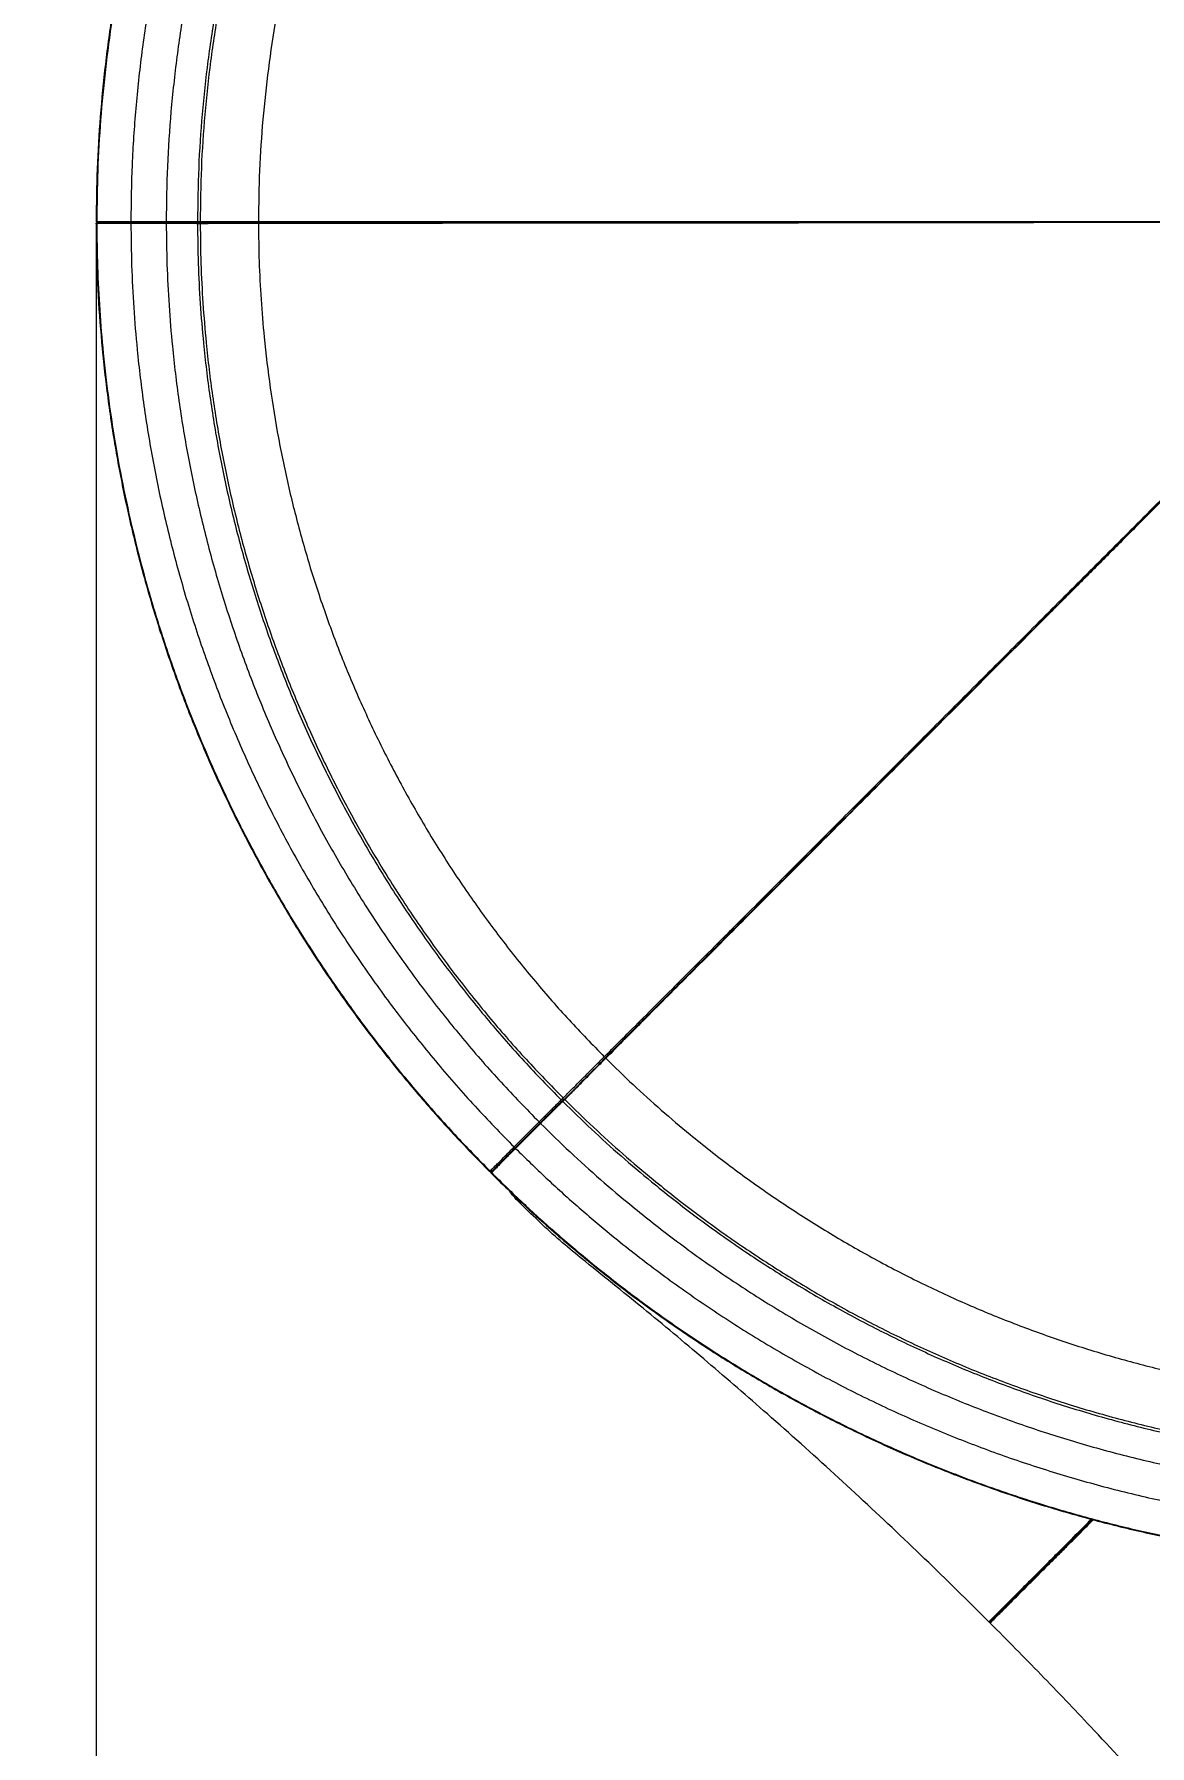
# Model space of a CAD drawing. Header units: millimetres. Extents: x -6502 to 7455, y -8041 to 5981.
# Drawn here: x -5037 to -4407, y 1419 to 2386 of the extents above; entities that cross this region are included whole.
import ezdxf

# ---------------------------------------------------------------- set-up
doc = ezdxf.new("R2010")
doc.units = ezdxf.units.MM
for name, color, linetype in [('DIKOM_ОБЪЕКТ', 7, 'Continuous'), ('DIKOM_РАЗМЕР_ЗОНА', 7, 'Continuous'), ('DIKOM_РАЗМЕР_ОБЪЕКТА', 7, 'Continuous')]:
    doc.layers.add(name, color=color, linetype=linetype)
doc.styles.add('style1', font='arial.ttf', dxfattribs={"width": 0.8})
doc.dimstyles.new('1-50', dxfattribs={"dimtxt": 300, "dimasz": 200, "dimexe": 100, "dimexo": 0, "dimgap": 100, "dimtad": 1, "dimtxsty": 'style1', "dimcen": 200, "dimclrd": 7, "dimclre": 7, "dimclrt": 7, "dimadec": 1, "dimazin": 2, "dimtfac": 1, "dimtmove": 0, "dimatfit": 2, "dimfxl": 0, "dimlwd": 25, "dimlwe": 18, "dimarcsym": 0})

# ---------------------------------------------------------------- blocks, each defined once
blk = doc.blocks.new('*D9')
at = {"layer": 'Defpoints', "color": 0, "transparency": 16777216}
for p in [(-5002.4, 2279.35), (3221.36, -679.08), (3221.36, -6822.7)]:
    blk.add_point(p, dxfattribs=at)
at = {"layer": 'DIKOM_РАЗМЕР_ОБЪЕКТА', "color": 7, "lineweight": 18, "transparency": 16777216}
for p, q in [((-5002.4, 2279.35), (-5002.4, -6922.7)), ((3221.36, -679.08), (3221.36, -6922.7))]:
    blk.add_line(p, q, dxfattribs=at)
at = {"layer": 'DIKOM_РАЗМЕР_ОБЪЕКТА', "color": 7, "lineweight": 25, "transparency": 16777216}
blk.add_line((-4802.4, -6822.7), (3021.36, -6822.7), dxfattribs=at)
at = {"layer": 'DIKOM_РАЗМЕР_ОБЪЕКТА', "color": 7, "transparency": 16777216}
for points in [[(-4802.4, -6789.37), (-4802.4, -6856.04), (-5002.4, -6822.7)], [(3021.36, -6789.37), (3021.36, -6856.04), (3221.36, -6822.7)]]:
    blk.add_solid(points, dxfattribs=at)
at = {"layer": 'DIKOM_РАЗМЕР_ОБЪЕКТА', "color": 7, "transparency": 16777216, "insert": (-897.4, -6569.53), "char_height": 300, "attachment_point": 5, "style": 'style1'}
blk.add_mtext('8200', dxfattribs=at)
blk = doc.blocks.new('*D11')
at = {"layer": 'Defpoints', "color": 0, "transparency": 16777216}
for p in [(-6502.4, 2127.77), (4721.36, -677.29), (4721.36, -7940.86)]:
    blk.add_point(p, dxfattribs=at)
at = {"layer": 'DIKOM_РАЗМЕР_ЗОНА', "color": 7, "lineweight": 18, "transparency": 16777216}
for p, q in [((-6502.4, 2127.77), (-6502.4, -8040.86)), ((4721.36, -677.29), (4721.36, -8040.86))]:
    blk.add_line(p, q, dxfattribs=at)
at = {"layer": 'DIKOM_РАЗМЕР_ЗОНА', "color": 7, "lineweight": 25, "transparency": 16777216}
blk.add_line((-6302.4, -7940.86), (4521.36, -7940.86), dxfattribs=at)
at = {"layer": 'DIKOM_РАЗМЕР_ЗОНА', "color": 7, "transparency": 16777216}
for points in [[(-6302.4, -7907.52), (-6302.4, -7974.19), (-6502.4, -7940.86)], [(4521.36, -7907.52), (4521.36, -7974.19), (4721.36, -7940.86)]]:
    blk.add_solid(points, dxfattribs=at)
at = {"layer": 'DIKOM_РАЗМЕР_ЗОНА', "color": 7, "transparency": 16777216, "insert": (-207.97, -7687.68), "char_height": 300, "attachment_point": 5, "style": 'style1'}
blk.add_mtext('11200', dxfattribs=at)

msp = doc.modelspace()

# ---------------------------------------------------------------- linework, layer by layer
at = {"layer": 'DIKOM_ОБЪЕКТ', "color": 7, "linetype": 'Continuous', "lineweight": 15}
for p, q in [((-5002.402, 2280.685), (-5002.037, 2280.685)), ((-5002.036, 2279.348), (-5002.4, 2279.348)), ((-5001.356, 2279.926), (-5002.037, 2280.685)), ((-5001.603, 2279.843), (-5001.977, 2279.843)), ((-4982.754, 2280.685), (-4962.754, 2280.685)), ((-4982.752, 2279.943), (-4982.754, 2280.685)), ((-4962.752, 2279.946), (-4962.754, 2280.685)), ((-4962.753, 2279.946), (-4962.753, 2279.574)), ((-4962.747, 2279.574), (-4962.753, 2279.574)), ((-4945.721, 2279.958), (-4945.068, 2280.685)), ((-4945.068, 2280.685), (-4943.541, 2280.685)), ((-4943.539, 2279.34), (-4945.065, 2279.342)), ((-4944.301, 2279.837), (-4943.541, 2280.685)), ((-4739.365, 1784.074), (-4738.285, 1785.154)), ((-4739.315, 1783.146), (-4739.365, 1784.074)), ((-4737.333, 1784.203), (-4738.413, 1783.126)), ((-4738.223, 1784.016), (-4738.285, 1785.154)), ((-4766.013, 1757.426), (-4751.871, 1771.568)), ((-4751.084, 1770.783), (-4765.222, 1756.637)), ((-4751.41, 1771.11), (-4751.871, 1771.568)), ((-4765.48, 1756.896), (-4766.013, 1757.426)), ((-4779.906, 1743.533), (-4779.648, 1743.791)), ((-4778.376, 1743.722), (-4779.648, 1743.791)), ((-4778.746, 1743.503), (-4779.011, 1743.238)), ((-4778.703, 1742.847), (-4778.702, 1742.846))]:
    msp.add_line(p, q, dxfattribs=at)
at = {"layer": 'DIKOM_ОБЪЕКТ', "color": 7, "linetype": 'Continuous', "lineweight": 15, "flags": 128}
for points in [[(-4982.752, 2279.943), (-4982.752, 2279.938), (-4982.752, 2279.895), (-4982.753, 2279.814), (-4982.753, 2279.702), (-4982.753, 2279.569)], [(-4962.753, 2279.574), (-4972.752, 2279.571), (-4982.753, 2279.569)], [(-4962.753, 2279.946), (-4971.802, 2279.945), (-4982.752, 2279.944)], [(-4911.295, 2279.694), (-4911.218, 2279.801), (-4911.121, 2279.875), (-4911.012, 2279.908), (-4910.9, 2279.899), (-4910.796, 2279.848), (-4910.706, 2279.759), (-4910.641, 2279.64), (-4910.604, 2279.502)], [(-4751.347, 1771.046), (-4757.745, 1764.646), (-4765.487, 1756.903)], [(-4765.487, 1756.902), (-4765.483, 1756.898), (-4765.453, 1756.868), (-4765.396, 1756.811), (-4765.316, 1756.732), (-4765.222, 1756.637)], [(-4778.702, 1742.846), (-4778.831, 1742.717), (-4778.959, 1742.588)]]:
    msp.add_lwpolyline(points, dxfattribs=at)
at = {"layer": 'DIKOM_ОБЪЕКТ', "color": 7, "linetype": 'Continuous', "lineweight": 15}
for centre, radius, start, end in [((-4957.86, 2279.839), 4.894, 178.747451, 181.48617), ((-4944.041, 2279.335), 0.502, 0.559856, 89.522604), ((-4714.446, 1807.299), 0.421, 46.849024, 132.865449), ((-4737.684, 1783.848), 0.5, 45.373066, 134.704676), ((-4765.737, 1756.47), 20.483, 44.714271, 45.368347), ((-4674.5, 1847.561), 108.444, 224.875813, 225.072218)]:
    msp.add_arc(centre, radius, start, end, dxfattribs=at)
for points, knots in [([(-4780.85, 2816.891), (-4787.779, 2809.779), (-4801.633, 2795.558), (-4821.338, 2773.209), (-4840.212, 2750.164), (-4858.152, 2726.38), (-4875.151, 2701.916), (-4891.169, 2676.813), (-4906.183, 2651.119), (-4920.168, 2624.879), (-4933.12, 2598.103), (-4945.027, 2570.811), (-4955.861, 2543.057), (-4965.599, 2514.899), (-4974.224, 2486.384), (-4981.725, 2457.554), (-4988.09, 2428.451), (-4993.308, 2399.124), (-4997.375, 2369.632), (-5000.26, 2340.033), (-5002.067, 2310.377), (-5002.29, 2290.583), (-5002.402, 2280.685)], [0, 0, 0, 0, 0.0500354, 0.1000492, 0.1501066, 0.2001344, 0.250151, 0.3002058, 0.350178, 0.4000937, 0.4500265, 0.5000465, 0.5501221, 0.6001484, 0.6501664, 0.7002267, 0.7502472, 0.8002697, 0.8503156, 0.9002493, 0.95012, 1, 1, 1, 1]), ([(-4780.591, 2816.635), (-4786.28, 2810.819), (-4797.656, 2799.19), (-4813.998, 2781.06), (-4830.409, 2761.726), (-4846.737, 2741.079), (-4862.88, 2719.094), (-4878.224, 2696.541), (-4892.748, 2673.452), (-4906.433, 2649.858), (-4920.027, 2624.352), (-4933.319, 2596.874), (-4946.082, 2567.363), (-4957.584, 2537.344), (-4967.441, 2507.948), (-4975.79, 2479.29), (-4982.772, 2451.446), (-4988.695, 2423.362), (-4993.553, 2395.07), (-4997.344, 2366.619), (-5000.036, 2338.042), (-5001.724, 2309.385), (-5001.933, 2290.251), (-5002.037, 2280.685)], [0, 0, 0, 0, 0.0410149, 0.0820222, 0.1230408, 0.1688718, 0.2147118, 0.2605468, 0.3063818, 0.3522223, 0.3980525, 0.4520786, 0.506093, 0.5601191, 0.6141339, 0.6623722, 0.7105991, 0.7588379, 0.8070647, 0.8553032, 0.9035319, 0.9517675, 1, 1, 1, 1]), ([(-4766.802, 2803.154), (-4772.361, 2797.473), (-4783.479, 2786.112), (-4799.451, 2768.399), (-4816.617, 2748.174), (-4834.662, 2725.188), (-4853.264, 2699.273), (-4870.735, 2672.576), (-4887.037, 2645.154), (-4902.055, 2617.219), (-4915.78, 2588.844), (-4928.22, 2560.083), (-4939.429, 2530.825), (-4949.46, 2500.914), (-4958.259, 2470.399), (-4965.785, 2439.322), (-4971.96, 2407.953), (-4976.781, 2376.343), (-4980.206, 2344.557), (-4982.355, 2312.651), (-4982.621, 2291.341), (-4982.754, 2280.685)], [0, 0, 0, 0, 0.0411082, 0.0822092, 0.1233213, 0.1783009, 0.2332923, 0.288272, 0.3432636, 0.3982428, 0.4522525, 0.5062505, 0.5602601, 0.614258, 0.669369, 0.7244701, 0.7795797, 0.8346821, 0.8897899, 0.944894, 1, 1, 1, 1]), ([(-4752.655, 2789.016), (-4758.063, 2783.49), (-4768.876, 2772.44), (-4784.41, 2755.211), (-4801.11, 2735.537), (-4818.664, 2713.174), (-4836.764, 2687.96), (-4853.763, 2661.984), (-4869.624, 2635.304), (-4884.235, 2608.124), (-4897.591, 2580.515), (-4909.694, 2552.531), (-4920.6, 2524.065), (-4930.36, 2494.961), (-4938.921, 2465.272), (-4946.244, 2435.035), (-4952.252, 2404.513), (-4956.942, 2373.758), (-4960.275, 2342.831), (-4962.366, 2311.787), (-4962.624, 2291.053), (-4962.754, 2280.685)], [0, 0, 0, 0, 0.041096, 0.0821844, 0.1232839, 0.1782653, 0.2332593, 0.2882412, 0.3432352, 0.3982168, 0.4522291, 0.5062293, 0.5602411, 0.6142415, 0.6693549, 0.7244581, 0.7795702, 0.8346747, 0.8897854, 0.9448914, 1, 1, 1, 1]), ([(-4740.314, 2776.346), (-4745.566, 2770.975), (-4756.07, 2760.234), (-4771.162, 2743.49), (-4787.412, 2724.342), (-4804.518, 2702.551), (-4822.173, 2677.956), (-4838.755, 2652.618), (-4854.227, 2626.594), (-4868.479, 2600.081), (-4881.506, 2573.151), (-4893.312, 2545.854), (-4903.95, 2518.087), (-4913.47, 2489.698), (-4921.822, 2460.738), (-4928.964, 2431.244), (-4934.825, 2401.472), (-4939.4, 2371.472), (-4942.651, 2341.305), (-4944.69, 2311.023), (-4944.942, 2290.798), (-4945.068, 2280.685)], [0, 0, 0, 0, 0.0409582, 0.0819093, 0.1228707, 0.1778781, 0.2328983, 0.2879058, 0.3429261, 0.3979333, 0.451971, 0.5059965, 0.5600338, 0.6140595, 0.669199, 0.7243282, 0.7794664, 0.8345969, 0.8897334, 0.9448657, 1, 1, 1, 1]), ([(-4739.235, 2775.265), (-4744.476, 2769.906), (-4754.956, 2759.188), (-4770.014, 2742.482), (-4786.228, 2723.377), (-4803.296, 2701.634), (-4820.913, 2677.092), (-4837.459, 2651.809), (-4852.897, 2625.841), (-4867.118, 2599.386), (-4880.117, 2572.514), (-4891.897, 2545.277), (-4902.512, 2517.57), (-4912.011, 2489.244), (-4920.345, 2460.346), (-4927.472, 2430.916), (-4933.319, 2401.209), (-4937.885, 2371.274), (-4941.129, 2341.173), (-4943.163, 2310.957), (-4943.415, 2290.776), (-4943.541, 2280.685)], [0, 0, 0, 0, 0.0409554, 0.0819034, 0.1228623, 0.1778707, 0.2328909, 0.2878988, 0.3429196, 0.3979276, 0.4519656, 0.5059918, 0.5600295, 0.6140559, 0.6691957, 0.7243255, 0.7794644, 0.8345953, 0.8897324, 0.9448649, 1, 1, 1, 1]), ([(-4715.832, 2752.09), (-4720.835, 2746.976), (-4730.839, 2736.748), (-4745.212, 2720.803), (-4760.679, 2702.58), (-4776.952, 2681.85), (-4793.741, 2658.462), (-4809.509, 2634.367), (-4824.221, 2609.619), (-4837.775, 2584.408), (-4850.162, 2558.799), (-4861.389, 2532.842), (-4871.505, 2506.437), (-4880.557, 2479.442), (-4888.499, 2451.903), (-4895.292, 2423.856), (-4900.864, 2395.545), (-4905.215, 2367.017), (-4908.306, 2338.33), (-4910.245, 2309.534), (-4910.485, 2290.302), (-4910.605, 2280.685)], [0, 0, 0, 0, 0.0410102, 0.082013, 0.1230274, 0.1780253, 0.2330354, 0.288033, 0.3430434, 0.3980409, 0.4520687, 0.5060848, 0.5601124, 0.6141286, 0.669258, 0.7243773, 0.7795057, 0.8346264, 0.8897529, 0.9448755, 1, 1, 1, 1]), ([(-4714.996, 2752.928), (-4711.2, 2749.132), (-4703.587, 2741.517), (-4691.322, 2729.252), (-4678.46, 2716.391), (-4665.004, 2702.936), (-4651.85, 2689.781), (-4639.123, 2677.054), (-4626.936, 2664.867), (-4614.447, 2652.379), (-4601.682, 2639.613), (-4588.655, 2626.586), (-4575.388, 2613.319), (-4561.907, 2599.839), (-4548.24, 2586.172), (-4534.405, 2572.336), (-4520.423, 2558.354), (-4506.321, 2544.253), (-4492.143, 2530.075), (-4477.914, 2515.845), (-4463.638, 2501.57), (-4449.322, 2487.256), (-4434.993, 2472.925), (-4420.692, 2458.623), (-4406.047, 2443.979), (-4391.088, 2429.021), (-4375.849, 2413.782), (-4360.764, 2398.696), (-4345.715, 2383.648), (-4330.742, 2368.674), (-4315.843, 2353.773), (-4301.168, 2339.1), (-4291.641, 2329.573), (-4286.877, 2324.809)], [0, 0, 0, 0, 0.0368322, 0.0738788, 0.1109726, 0.148067, 0.1851132, 0.21549, 0.2458934, 0.2762965, 0.3066732, 0.3370472, 0.3674473, 0.397847, 0.428221, 0.458595, 0.4889947, 0.5193947, 0.5497686, 0.5800503, 0.6103324, 0.6407062, 0.6711061, 0.7015068, 0.7318806, 0.7648103, 0.7977738, 0.8307371, 0.863667, 0.8976018, 0.9315363, 0.965768, 1, 1, 1, 1]), ([(-5001.634, 2279.817), (-5001.709, 2279.9), (-5001.868, 2280.078), (-5002.077, 2280.312), (-5002.256, 2280.517), (-5002.381, 2280.657), (-5002.395, 2280.676), (-5002.402, 2280.685)], [0, 0, 0, 0, 0.1909859, 0.4075938, 0.5957868, 0.7987384, 1, 1, 1, 1]), ([(-5002.4, 2279.348), (-5002.399, 2279.385), (-5002.396, 2279.444), (-5002.356, 2279.587), (-5002.263, 2279.718), (-5002.107, 2279.819), (-5002.014, 2279.832), (-5001.976, 2279.838)], [0, 0, 0, 0, 0.1761109, 0.2893645, 0.7043113, 0.8810784, 1, 1, 1, 1]), ([(-5002.4, 2279.348), (-5002.27, 2269.42), (-5002.011, 2249.567), (-5000.142, 2219.831), (-4997.192, 2190.19), (-4993.06, 2160.686), (-4987.781, 2131.368), (-4981.358, 2102.29), (-4973.805, 2073.506), (-4965.139, 2045.062), (-4955.365, 2016.97), (-4944.486, 1989.253), (-4932.521, 1961.967), (-4919.496, 1935.17), (-4905.432, 1908.909), (-4890.35, 1883.218), (-4874.272, 1858.139), (-4857.224, 1833.712), (-4839.247, 1809.982), (-4820.357, 1787.013), (-4800.665, 1764.765), (-4786.826, 1750.611), (-4779.906, 1743.533)], [0, 0, 0, 0, 0.0500353, 0.1000493, 0.1501065, 0.2001342, 0.2501509, 0.3002058, 0.3501777, 0.4000936, 0.4500263, 0.5000465, 0.5501222, 0.6001484, 0.6501664, 0.7002265, 0.750247, 0.8002697, 0.8503156, 0.9002488, 0.9501197, 1, 1, 1, 1]), ([(-5002.037, 2280.685), (-5001.955, 2280.685), (-5001.787, 2280.685), (-5000.674, 2280.685), (-4998.873, 2280.685), (-4996.365, 2280.685), (-4993.301, 2280.685), (-4989.876, 2280.685), (-4986.317, 2280.685), (-4983.919, 2280.685), (-4982.754, 2280.685)], [0, 0, 0, 0, 0.1167059, 0.2402404, 0.3687903, 0.500002, 0.6312141, 0.7597582, 0.8833044, 1, 1, 1, 1]), ([(-5001.48, 2279.84), (-5001.501, 2279.843), (-5001.577, 2279.858), (-5001.714, 2279.825), (-5001.861, 2279.741), (-5001.966, 2279.618), (-5002.025, 2279.483), (-5002.033, 2279.392), (-5002.036, 2279.35)], [0, 0, 0, 0, 0.074835, 0.2786699, 0.4828894, 0.6752621, 0.8489736, 1, 1, 1, 1]), ([(-5001.859, 2279.73), (-5001.897, 2279.691), (-5001.969, 2279.618), (-5002.026, 2279.481), (-5002.033, 2279.39), (-5002.036, 2279.348)], [0, 0, 0, 0, 0.3729269, 0.7082406, 1, 1, 1, 1]), ([(-4982.753, 2279.569), (-4983.998, 2279.568), (-4986.492, 2279.566), (-4990.089, 2279.552), (-4993.417, 2279.532), (-4996.34, 2279.504), (-4998.763, 2279.474), (-5000.569, 2279.437), (-5001.759, 2279.395), (-5001.944, 2279.365), (-5002.036, 2279.35)], [0, 0, 0, 0, 0.1248669, 0.250063, 0.3746565, 0.4999975, 0.62465, 0.7499004, 0.8749274, 1, 1, 1, 1]), ([(-5002.036, 2279.35), (-5001.946, 2271.216), (-5001.766, 2254.949), (-5000.503, 2230.572), (-4998.435, 2205.297), (-4995.382, 2179.153), (-4991.252, 2152.191), (-4986.153, 2125.394), (-4980.098, 2098.797), (-4973.09, 2072.437), (-4964.667, 2044.79), (-4954.636, 2015.961), (-4942.795, 1986.069), (-4929.699, 1956.709), (-4915.884, 1928.953), (-4901.523, 1902.785), (-4886.771, 1878.159), (-4871.102, 1854.112), (-4854.532, 1830.672), (-4837.094, 1807.874), (-4818.79, 1785.763), (-4799.72, 1764.306), (-4786.339, 1750.629), (-4779.648, 1743.791)], [0, 0, 0, 0, 0.0410144, 0.0820222, 0.1230409, 0.1688717, 0.2147112, 0.2605472, 0.3063817, 0.3522223, 0.3980525, 0.4520789, 0.5060931, 0.5601192, 0.6141335, 0.6623725, 0.7105988, 0.7588382, 0.8070651, 0.8553032, 0.9035319, 0.9517676, 1, 1, 1, 1]), ([(-5002.036, 2279.35), (-5002.036, 2279.35), (-5002.036, 2279.349), (-5002.036, 2279.348), (-5002.036, 2279.348)], [0, 0, 0, 0, 0.5000126, 1, 1, 1, 1]), ([(-4982.752, 2279.943), (-4982.865, 2279.943), (-4983.391, 2279.943), (-4984.704, 2279.942), (-4986.767, 2279.941), (-4989.011, 2279.937), (-4991.124, 2279.932), (-4992.964, 2279.926), (-4994.8, 2279.919), (-4996.441, 2279.911), (-4997.894, 2279.903), (-4999.135, 2279.894), (-5000.193, 2279.883), (-5000.941, 2279.871), (-5001.39, 2279.858), (-5001.45, 2279.851), (-5001.479, 2279.848)], [0, 0, 0, 0, 0.011629, 0.054285, 0.135595, 0.226286, 0.2944925, 0.3721824, 0.4443112, 0.5290714, 0.6040547, 0.6791382, 0.7642474, 0.8535404, 0.9295151, 1, 1, 1, 1]), ([(-4982.753, 2279.569), (-4982.667, 2271.62), (-4982.495, 2255.725), (-4981.263, 2231.906), (-4979.101, 2205.467), (-4975.607, 2176.454), (-4970.437, 2144.975), (-4963.912, 2113.743), (-4956.049, 2082.826), (-4946.915, 2052.454), (-4936.556, 2022.684), (-4925.015, 1993.551), (-4912.254, 1964.937), (-4898.195, 1936.693), (-4882.841, 1908.894), (-4866.188, 1881.598), (-4848.372, 1855.05), (-4829.43, 1829.29), (-4809.376, 1804.392), (-4788.333, 1780.311), (-4773.453, 1765.055), (-4766.013, 1757.426)], [0, 0, 0, 0, 0.0411086, 0.08221, 0.1233219, 0.1783011, 0.2332932, 0.2882724, 0.3432643, 0.3982434, 0.4522531, 0.5062508, 0.5602601, 0.6142584, 0.6693695, 0.7244702, 0.7795802, 0.8346823, 0.8897903, 0.9448941, 1, 1, 1, 1]), ([(-4945.497, 2279.834), (-4945.554, 2279.841), (-4945.654, 2279.853), (-4946.162, 2279.867), (-4946.692, 2279.875), (-4947.429, 2279.886), (-4948.575, 2279.901), (-4950.321, 2279.912), (-4952.35, 2279.926), (-4954.204, 2279.933), (-4955.878, 2279.937), (-4957.577, 2279.941), (-4959.975, 2279.947), (-4961.852, 2279.946), (-4962.91, 2279.946)], [0, 0, 0, 0, 0.1015156, 0.1788723, 0.2334899, 0.2822494, 0.3826967, 0.4840995, 0.5856878, 0.6812939, 0.7267758, 0.7922763, 0.8828582, 1, 1, 1, 1]), ([(-4962.754, 2280.685), (-4961.685, 2280.685), (-4959.485, 2280.685), (-4956.222, 2280.685), (-4953.081, 2280.685), (-4950.27, 2280.685), (-4947.97, 2280.685), (-4946.318, 2280.685), (-4945.297, 2280.685), (-4945.143, 2280.685), (-4945.068, 2280.685)], [0, 0, 0, 0, 0.1167152, 0.24024, 0.3687972, 0.5000032, 0.6312165, 0.7597622, 0.8832971, 1, 1, 1, 1]), ([(-4962.753, 2279.574), (-4962.669, 2271.844), (-4962.501, 2256.384), (-4961.303, 2233.217), (-4959.2, 2207.497), (-4955.799, 2179.271), (-4950.77, 2148.643), (-4944.421, 2118.255), (-4936.771, 2088.174), (-4927.884, 2058.623), (-4917.805, 2029.657), (-4906.576, 2001.311), (-4894.159, 1973.47), (-4880.48, 1945.991), (-4865.541, 1918.942), (-4849.338, 1892.384), (-4832.004, 1866.554), (-4813.574, 1841.489), (-4794.061, 1817.265), (-4773.588, 1793.835), (-4759.11, 1778.991), (-4751.871, 1771.568)], [0, 0, 0, 0, 0.0410958, 0.0821844, 0.1232837, 0.1782658, 0.2332598, 0.2882415, 0.3432355, 0.3982174, 0.4522296, 0.5062295, 0.5602414, 0.6142419, 0.669355, 0.7244582, 0.7795703, 0.8346752, 0.8897857, 0.9448917, 1, 1, 1, 1]), ([(-4962.748, 2279.909), (-4962.748, 2279.922), (-4962.748, 2279.948), (-4962.748, 2279.942), (-4962.748, 2279.939)], [0, 0, 0, 0, 0.5247871, 1, 1, 1, 1]), ([(-4962.747, 2279.574), (-4962.747, 2279.613), (-4962.747, 2279.697), (-4962.747, 2279.807), (-4962.748, 2279.884), (-4962.748, 2279.904), (-4962.748, 2279.909)], [0, 0, 0, 0, 0.258054, 0.5515847, 0.8743863, 1, 1, 1, 1]), ([(-4945.067, 2279.342), (-4945.152, 2279.359), (-4945.322, 2279.391), (-4946.416, 2279.433), (-4948.074, 2279.478), (-4950.295, 2279.51), (-4952.976, 2279.542), (-4956.018, 2279.558), (-4959.317, 2279.574), (-4961.601, 2279.574), (-4962.747, 2279.574)], [0, 0, 0, 0, 0.1256053, 0.2502999, 0.3755152, 0.500547, 0.6250694, 0.7499995, 0.8746071, 1, 1, 1, 1]), ([(-4944.037, 2279.837), (-4944.293, 2279.837), (-4944.809, 2279.839), (-4945.316, 2279.839), (-4945.572, 2279.839)], [0, 0, 0, 0, 0.4951057, 1, 1, 1, 1]), ([(-4945.514, 2279.83), (-4945.473, 2279.825), (-4945.375, 2279.814), (-4945.242, 2279.731), (-4945.136, 2279.61), (-4945.077, 2279.475), (-4945.069, 2279.384), (-4945.065, 2279.342)], [0, 0, 0, 0, 0.1674721, 0.4031284, 0.6256495, 0.8256904, 1, 1, 1, 1]), ([(-4945.067, 2279.342), (-4944.983, 2271.83), (-4944.815, 2256.808), (-4943.647, 2234.296), (-4941.598, 2209.266), (-4938.286, 2181.762), (-4933.379, 2151.886), (-4927.186, 2122.245), (-4919.724, 2092.903), (-4911.055, 2064.077), (-4901.224, 2035.823), (-4890.27, 2008.174), (-4878.159, 1981.016), (-4864.816, 1954.212), (-4850.244, 1927.827), (-4834.439, 1901.922), (-4817.531, 1876.726), (-4799.553, 1852.277), (-4780.52, 1828.647), (-4760.549, 1805.793), (-4746.426, 1791.314), (-4739.365, 1784.074)], [0, 0, 0, 0, 0.0409581, 0.0819092, 0.1228709, 0.1778783, 0.2328984, 0.2879059, 0.3429261, 0.3979334, 0.451971, 0.505997, 0.5600342, 0.6140597, 0.669199, 0.7243286, 0.7794661, 0.8345972, 0.8897331, 0.9448657, 1, 1, 1, 1]), ([(-4945.067, 2279.342), (-4945.067, 2279.342), (-4945.066, 2279.342), (-4945.066, 2279.342), (-4945.065, 2279.342)], [0, 0, 0, 0, 0.5013263, 1, 1, 1, 1]), ([(-4912.988, 2279.694), (-4914.922, 2279.693), (-4919.368, 2279.692), (-4925.326, 2279.687), (-4930.964, 2279.683), (-4935.637, 2279.68), (-4939.352, 2279.676), (-4942.154, 2279.671), (-4943.17, 2279.669), (-4943.674, 2279.667)], [0, 0, 0, 0, 0.1145229, 0.2631984, 0.4111249, 0.5581015, 0.7051977, 0.8534551, 1, 1, 1, 1]), ([(-4943.541, 2280.685), (-4943.365, 2280.685), (-4943.013, 2280.686), (-4941.148, 2280.685), (-4938.387, 2280.685), (-4934.701, 2280.685), (-4930.048, 2280.685), (-4924.441, 2280.685), (-4918.028, 2280.686), (-4913.085, 2280.685), (-4910.605, 2280.685)], [0, 0, 0, 0, 0.128573, 0.2581486, 0.3798819, 0.5016165, 0.6268865, 0.7521562, 0.8756346, 1, 1, 1, 1]), ([(-4910.604, 2279.502), (-4913.106, 2279.496), (-4918.111, 2279.484), (-4924.555, 2279.464), (-4930.152, 2279.444), (-4934.795, 2279.425), (-4938.508, 2279.404), (-4941.233, 2279.383), (-4943.034, 2279.364), (-4943.371, 2279.348), (-4943.539, 2279.34)], [0, 0, 0, 0, 0.1254698, 0.2509721, 0.3758415, 0.4999104, 0.6240831, 0.7492394, 0.874589, 1, 1, 1, 1]), ([(-4943.539, 2279.34), (-4943.456, 2271.845), (-4943.288, 2256.856), (-4942.123, 2234.395), (-4940.078, 2209.421), (-4936.772, 2181.977), (-4931.877, 2152.166), (-4925.698, 2122.59), (-4918.252, 2093.311), (-4909.601, 2064.548), (-4899.792, 2036.356), (-4888.862, 2008.766), (-4876.777, 1981.668), (-4863.463, 1954.922), (-4848.922, 1928.595), (-4833.152, 1902.745), (-4816.28, 1877.605), (-4798.342, 1853.209), (-4779.351, 1829.63), (-4759.423, 1806.826), (-4745.331, 1792.378), (-4738.285, 1785.154)], [0, 0, 0, 0, 0.0409552, 0.0819034, 0.1228624, 0.1778704, 0.2328912, 0.287899, 0.3429196, 0.3979278, 0.4519658, 0.5059917, 0.5600298, 0.6140559, 0.6691961, 0.7243256, 0.779464, 0.8345951, 0.8897321, 0.9448651, 1, 1, 1, 1]), ([(-4911.009, 2279.909), (-4911.17, 2279.909), (-4911.764, 2279.908), (-4912.344, 2279.907), (-4912.768, 2279.907)], [0, 0, 0, 0, 0.2700476, 1, 1, 1, 1]), ([(-4439.507, 2280.174), (-4441.446, 2280.172), (-4450.951, 2280.162), (-4467.905, 2280.145), (-4490.304, 2280.123), (-4512.48, 2280.105), (-4534.703, 2280.089), (-4556.04, 2280.074), (-4576.493, 2280.06), (-4591.253, 2280.051), (-4601.259, 2280.045), (-4606.549, 2280.042), (-4611.946, 2280.04), (-4617.477, 2280.037), (-4623.005, 2280.034), (-4632.825, 2280.029), (-4648.611, 2280.019), (-4669.873, 2280.008), (-4692.105, 2279.999), (-4713.533, 2279.99), (-4734.507, 2279.979), (-4755.061, 2279.97), (-4775.008, 2279.964), (-4794.32, 2279.956), (-4812.97, 2279.948), (-4831.048, 2279.941), (-4846.112, 2279.936), (-4858.367, 2279.931), (-4867.758, 2279.927), (-4874.577, 2279.924), (-4879.179, 2279.922), (-4882.115, 2279.921), (-4885.608, 2279.92), (-4889.677, 2279.918), (-4894.297, 2279.917), (-4899.44, 2279.915), (-4905.083, 2279.913), (-4908.936, 2279.911), (-4910.957, 2279.909)], [0, 0, 0, 0, 0.0113817, 0.0558014, 0.0982398, 0.1406829, 0.1831367, 0.2255631, 0.2628788, 0.3004728, 0.310498, 0.3206394, 0.3310516, 0.3417473, 0.3527213, 0.3631744, 0.3989289, 0.4450624, 0.4888098, 0.5320902, 0.5754213, 0.6187184, 0.6620275, 0.7044657, 0.7468977, 0.7893482, 0.8317734, 0.8566842, 0.881354, 0.9039388, 0.9103193, 0.9180949, 0.9275474, 0.9386788, 0.9514921, 0.9659855, 0.9821528, 1, 1, 1, 1]), ([(-4910.605, 2280.685), (-4905.237, 2280.685), (-4894.469, 2280.684), (-4877.124, 2280.684), (-4858.935, 2280.684), (-4839.906, 2280.685), (-4821.302, 2280.685), (-4803.303, 2280.685), (-4786.069, 2280.685), (-4768.408, 2280.685), (-4750.354, 2280.685), (-4731.931, 2280.685), (-4713.169, 2280.685), (-4694.105, 2280.685), (-4674.777, 2280.685), (-4655.211, 2280.685), (-4635.436, 2280.685), (-4615.494, 2280.685), (-4595.443, 2280.685), (-4575.319, 2280.685), (-4555.131, 2280.686), (-4534.887, 2280.686), (-4514.622, 2280.685), (-4494.396, 2280.685), (-4473.686, 2280.686), (-4452.531, 2280.686), (-4430.98, 2280.686), (-4409.645, 2280.685), (-4388.364, 2280.686), (-4367.188, 2280.686), (-4346.116, 2280.684), (-4325.364, 2280.685), (-4311.891, 2280.685), (-4305.154, 2280.685)], [0, 0, 0, 0, 0.0368328, 0.0738792, 0.1109732, 0.1480673, 0.1851132, 0.2154904, 0.2458933, 0.2762967, 0.3066734, 0.3370468, 0.3674471, 0.3978475, 0.4282209, 0.4585946, 0.488995, 0.5193949, 0.5497691, 0.5800509, 0.6103322, 0.6407061, 0.6711063, 0.7015064, 0.7318807, 0.7648107, 0.7977736, 0.830737, 0.8636671, 0.8976017, 0.9315367, 0.9657682, 1, 1, 1, 1]), ([(-4417.666, 2280.065), (-4425.042, 2280.05), (-4440.106, 2280.018), (-4463.175, 2279.976), (-4486.738, 2279.934), (-4510.451, 2279.896), (-4534.227, 2279.864), (-4557.99, 2279.832), (-4581.692, 2279.801), (-4605.304, 2279.774), (-4628.777, 2279.749), (-4652.036, 2279.724), (-4675.003, 2279.701), (-4697.63, 2279.682), (-4719.887, 2279.661), (-4741.726, 2279.641), (-4763.094, 2279.623), (-4783.921, 2279.607), (-4804.167, 2279.589), (-4823.775, 2279.573), (-4842.705, 2279.559), (-4860.911, 2279.544), (-4878.333, 2279.528), (-4895.011, 2279.515), (-4905.405, 2279.506), (-4910.604, 2279.502)], [0, 0, 0, 0, 0.041723, 0.085204, 0.1287434, 0.1723438, 0.2159448, 0.2594756, 0.3029516, 0.3464744, 0.3900722, 0.4336666, 0.4772068, 0.5206805, 0.5641925, 0.6077806, 0.6513441, 0.694938, 0.7384998, 0.7820924, 0.8256555, 0.8692446, 0.9128122, 0.9563945, 1, 1, 1, 1]), ([(-4910.604, 2279.502), (-4910.525, 2272.348), (-4910.367, 2258.042), (-4909.256, 2236.604), (-4907.306, 2212.781), (-4904.155, 2186.616), (-4899.489, 2158.207), (-4893.6, 2130.02), (-4886.505, 2102.117), (-4878.261, 2074.706), (-4868.912, 2047.839), (-4858.496, 2021.546), (-4846.979, 1995.722), (-4834.291, 1970.232), (-4820.434, 1945.143), (-4805.404, 1920.508), (-4789.325, 1896.549), (-4772.23, 1873.3), (-4754.131, 1850.829), (-4735.141, 1829.097), (-4721.711, 1815.328), (-4714.996, 1808.443)], [0, 0, 0, 0, 0.0410101, 0.0820134, 0.1230272, 0.1780251, 0.2330355, 0.288033, 0.3430432, 0.3980408, 0.4520692, 0.5060847, 0.5601123, 0.6141282, 0.6692578, 0.7243777, 0.779506, 0.8346263, 0.8897529, 0.9448753, 1, 1, 1, 1]), ([(-4417.593, 2280.199), (-4419.261, 2280.197), (-4426.49, 2280.188), (-4433.848, 2280.18), (-4439.507, 2280.174)], [0, 0, 0, 0, 0.2307891, 1, 1, 1, 1]), ([(-4391.823, 2280.124), (-4392.487, 2280.123), (-4400.663, 2280.102), (-4409.298, 2280.084), (-4417.346, 2280.066), (-4417.666, 2280.065)], [0, 0, 0, 0, 0.0782738, 0.9633669, 1, 1, 1, 1]), ([(-4714.996, 1808.443), (-4711.199, 1812.239), (-4703.585, 1819.852), (-4691.32, 1832.117), (-4678.459, 1844.978), (-4665.004, 1858.434), (-4651.849, 1871.589), (-4639.122, 1884.316), (-4626.936, 1896.503), (-4614.447, 1908.991), (-4601.681, 1921.757), (-4588.654, 1934.784), (-4575.387, 1948.051), (-4561.907, 1961.531), (-4548.24, 1975.198), (-4534.404, 1989.034), (-4520.422, 2003.016), (-4506.321, 2017.118), (-4492.143, 2031.296), (-4477.913, 2045.525), (-4463.638, 2059.801), (-4449.324, 2074.116), (-4434.994, 2088.446), (-4420.691, 2102.747), (-4406.048, 2117.391), (-4391.089, 2132.351), (-4375.85, 2147.589), (-4360.764, 2162.675), (-4345.716, 2177.724), (-4330.742, 2192.697), (-4315.842, 2207.596), (-4301.168, 2222.27), (-4291.641, 2231.798), (-4286.877, 2236.562)], [0, 0, 0, 0, 0.0368324, 0.0738786, 0.1109726, 0.1480666, 0.1851132, 0.2154901, 0.245893, 0.2762962, 0.3066732, 0.337047, 0.3674472, 0.3978471, 0.4282206, 0.4585946, 0.4889946, 0.5193948, 0.5497685, 0.5800502, 0.6103323, 0.6407061, 0.671106, 0.7015065, 0.7318803, 0.7648103, 0.7977735, 0.8307371, 0.8636672, 0.8976015, 0.9315363, 0.9657682, 1, 1, 1, 1]), ([(-4365.997, 2156.565), (-4371.202, 2151.338), (-4381.831, 2140.664), (-4398.114, 2124.322), (-4414.745, 2107.631), (-4431.486, 2090.837), (-4448.275, 2074.002), (-4465.056, 2057.176), (-4481.794, 2040.394), (-4498.471, 2023.679), (-4515.052, 2007.064), (-4531.48, 1990.599), (-4547.704, 1974.343), (-4563.69, 1958.329), (-4579.414, 1942.577), (-4594.841, 1927.12), (-4609.938, 1911.998), (-4624.655, 1897.26), (-4638.958, 1882.931), (-4652.811, 1869.054), (-4666.188, 1855.659), (-4679.05, 1842.775), (-4691.358, 1830.444), (-4703.142, 1818.643), (-4710.486, 1811.286), (-4714.158, 1807.607)], [0, 0, 0, 0, 0.0417236, 0.0852047, 0.1287433, 0.1723437, 0.2159448, 0.2594759, 0.3029514, 0.3464746, 0.3900722, 0.4336661, 0.4772065, 0.5206802, 0.564193, 0.6077804, 0.6513434, 0.6949377, 0.7384993, 0.7820917, 0.8256557, 0.8692441, 0.9128116, 0.9563939, 1, 1, 1, 1]), ([(-4381.518, 2141.198), (-4382.887, 2139.826), (-4389.601, 2133.097), (-4401.578, 2121.097), (-4417.401, 2105.243), (-4433.069, 2089.55), (-4448.771, 2073.824), (-4463.848, 2058.726), (-4478.301, 2044.253), (-4488.732, 2033.81), (-4495.803, 2026.731), (-4499.541, 2022.989), (-4503.355, 2019.17), (-4507.265, 2015.257), (-4511.171, 2011.346), (-4518.112, 2004.399), (-4529.267, 1993.229), (-4544.294, 1978.187), (-4560.008, 1962.46), (-4575.153, 1947.302), (-4589.977, 1932.464), (-4604.504, 1917.923), (-4618.604, 1903.814), (-4632.254, 1890.153), (-4645.436, 1876.96), (-4658.214, 1864.172), (-4668.864, 1853.517), (-4677.524, 1844.848), (-4684.163, 1838.204), (-4688.982, 1833.38), (-4692.235, 1830.125), (-4694.31, 1828.048), (-4696.779, 1825.577), (-4699.655, 1822.699), (-4702.92, 1819.431), (-4706.556, 1815.793), (-4710.545, 1811.801), (-4713.268, 1809.075), (-4714.696, 1807.645)], [0, 0, 0, 0, 0.0113822, 0.0558012, 0.0982402, 0.1406832, 0.1831364, 0.2255634, 0.262879, 0.3004732, 0.310498, 0.3206393, 0.3310518, 0.3417477, 0.3527212, 0.3631751, 0.3989294, 0.445063, 0.4888103, 0.5320903, 0.5754214, 0.6187181, 0.6620281, 0.7044657, 0.7468979, 0.7893482, 0.8317737, 0.8566843, 0.8813545, 0.903939, 0.9103193, 0.9180951, 0.9275473, 0.9386787, 0.9514923, 0.9659855, 0.9821527, 1, 1, 1, 1]), ([(-4738.285, 1785.154), (-4738.161, 1785.278), (-4737.912, 1785.527), (-4736.592, 1786.846), (-4734.641, 1788.798), (-4732.035, 1791.404), (-4728.744, 1794.694), (-4724.779, 1798.659), (-4720.245, 1803.194), (-4716.75, 1806.689), (-4714.996, 1808.443)], [0, 0, 0, 0, 0.1285719, 0.2581482, 0.3798814, 0.5016141, 0.6268845, 0.7521536, 0.8756316, 1, 1, 1, 1]), ([(-4715.979, 1806.057), (-4717.347, 1804.689), (-4720.489, 1801.544), (-4724.699, 1797.328), (-4728.683, 1793.339), (-4731.985, 1790.032), (-4734.608, 1787.402), (-4736.587, 1785.417), (-4737.304, 1784.697), (-4737.66, 1784.339)], [0, 0, 0, 0, 0.1145227, 0.2632006, 0.4111269, 0.5581032, 0.7051975, 0.8534551, 1, 1, 1, 1]), ([(-4714.158, 1807.607), (-4715.923, 1805.833), (-4719.454, 1802.286), (-4723.997, 1797.716), (-4727.94, 1793.744), (-4731.209, 1790.447), (-4733.82, 1787.807), (-4735.732, 1785.865), (-4736.992, 1784.578), (-4737.219, 1784.328), (-4737.333, 1784.203)], [0, 0, 0, 0, 0.1254689, 0.2509707, 0.3758397, 0.4999097, 0.6240814, 0.7492388, 0.8745892, 1, 1, 1, 1]), ([(-4714.733, 1807.608), (-4714.846, 1807.494), (-4715.266, 1807.073), (-4715.676, 1806.663), (-4715.975, 1806.363)], [0, 0, 0, 0, 0.2700663, 1, 1, 1, 1]), ([(-4714.158, 1807.607), (-4709.044, 1802.604), (-4698.816, 1792.6), (-4682.871, 1778.226), (-4664.648, 1762.76), (-4643.918, 1746.487), (-4620.53, 1729.698), (-4596.435, 1713.93), (-4571.688, 1699.218), (-4546.476, 1685.664), (-4520.867, 1673.277), (-4494.91, 1662.05), (-4468.505, 1651.934), (-4441.51, 1642.881), (-4413.971, 1634.939), (-4385.924, 1628.147), (-4357.613, 1622.575), (-4329.085, 1618.224), (-4300.398, 1615.132), (-4271.602, 1613.193), (-4252.37, 1612.953), (-4242.753, 1612.834)], [0, 0, 0, 0, 0.0410105, 0.0820132, 0.123027, 0.1780249, 0.2330353, 0.2880326, 0.3430432, 0.3980406, 0.4520689, 0.5060848, 0.5601128, 0.6141286, 0.6692579, 0.7243777, 0.7795053, 0.834626, 0.8897533, 0.9448751, 1, 1, 1, 1]), ([(-4751.871, 1771.568), (-4751.115, 1772.324), (-4749.56, 1773.879), (-4747.252, 1776.187), (-4745.031, 1778.408), (-4743.043, 1780.395), (-4741.417, 1782.022), (-4740.249, 1783.19), (-4739.527, 1783.912), (-4739.418, 1784.021), (-4739.365, 1784.074)], [0, 0, 0, 0, 0.1167055, 0.2402469, 0.3687919, 0.5000047, 0.6312095, 0.7597581, 0.8832963, 1, 1, 1, 1]), ([(-4739.066, 1783.169), (-4739.111, 1783.133), (-4739.19, 1783.071), (-4739.56, 1782.722), (-4739.941, 1782.353), (-4740.47, 1781.84), (-4741.29, 1781.039), (-4742.532, 1779.813), (-4743.977, 1778.388), (-4745.293, 1777.082), (-4746.479, 1775.901), (-4747.683, 1774.703), (-4749.384, 1773.011), (-4750.71, 1771.683), (-4751.458, 1770.935)], [0, 0, 0, 0, 0.1015154, 0.1788715, 0.2334927, 0.2822495, 0.3826996, 0.4840986, 0.5856867, 0.6812884, 0.7267619, 0.7922731, 0.8828687, 1, 1, 1, 1]), ([(-4738.415, 1783.125), (-4738.487, 1783.076), (-4738.63, 1782.979), (-4739.432, 1782.236), (-4740.637, 1781.095), (-4742.23, 1779.547), (-4744.149, 1777.674), (-4746.311, 1775.534), (-4748.654, 1773.213), (-4750.27, 1771.597), (-4751.08, 1770.787)], [0, 0, 0, 0, 0.1256074, 0.2502959, 0.3755167, 0.5005437, 0.6250689, 0.7500027, 0.8746172, 1, 1, 1, 1]), ([(-4738.036, 1784.203), (-4738.217, 1784.023), (-4738.583, 1783.658), (-4738.942, 1783.3), (-4739.123, 1783.119)], [0, 0, 0, 0, 0.4951059, 1, 1, 1, 1]), ([(-4739.075, 1783.154), (-4739.043, 1783.179), (-4738.966, 1783.24), (-4738.813, 1783.276), (-4738.653, 1783.265), (-4738.515, 1783.212), (-4738.446, 1783.153), (-4738.413, 1783.126)], [0, 0, 0, 0, 0.1670634, 0.4030803, 0.6256069, 0.8257149, 1, 1, 1, 1]), ([(-4738.415, 1783.125), (-4738.414, 1783.125), (-4738.414, 1783.125), (-4738.413, 1783.126), (-4738.413, 1783.126)], [0, 0, 0, 0, 0.501672, 1, 1, 1, 1]), ([(-4738.415, 1783.125), (-4733.044, 1777.873), (-4722.302, 1767.369), (-4705.558, 1752.277), (-4686.41, 1736.026), (-4664.619, 1718.921), (-4640.025, 1701.265), (-4614.686, 1684.684), (-4588.662, 1669.212), (-4562.149, 1654.96), (-4535.219, 1641.932), (-4507.922, 1630.127), (-4480.155, 1619.488), (-4451.766, 1609.969), (-4422.806, 1601.617), (-4393.312, 1594.474), (-4363.54, 1588.614), (-4333.54, 1584.038), (-4303.373, 1580.788), (-4273.091, 1578.749), (-4252.866, 1578.497), (-4242.753, 1578.37)], [0, 0, 0, 0, 0.0409582, 0.0819093, 0.122871, 0.1778786, 0.2328981, 0.2879061, 0.3429257, 0.3979334, 0.4519712, 0.5059968, 0.5600336, 0.6140596, 0.669199, 0.7243279, 0.7794659, 0.8345966, 0.889733, 0.9448654, 1, 1, 1, 1]), ([(-4737.333, 1784.203), (-4731.974, 1778.963), (-4721.257, 1768.483), (-4704.55, 1753.425), (-4685.445, 1737.211), (-4663.702, 1720.142), (-4639.16, 1702.525), (-4613.877, 1685.98), (-4587.909, 1670.542), (-4561.454, 1656.32), (-4534.582, 1643.322), (-4507.345, 1631.542), (-4479.639, 1620.927), (-4451.312, 1611.427), (-4422.414, 1603.094), (-4392.984, 1595.967), (-4363.277, 1590.119), (-4333.342, 1585.554), (-4303.241, 1582.31), (-4273.025, 1580.276), (-4252.844, 1580.024), (-4242.753, 1579.898)], [0, 0, 0, 0, 0.0409548, 0.0819031, 0.122862, 0.1778701, 0.2328909, 0.2878991, 0.3429198, 0.3979278, 0.4519659, 0.5059918, 0.5600295, 0.6140559, 0.6691957, 0.7243255, 0.779464, 0.8345949, 0.8897324, 0.9448653, 1, 1, 1, 1]), ([(-4751.317, 1771.024), (-4751.327, 1771.033), (-4751.345, 1771.051), (-4751.341, 1771.047), (-4751.339, 1771.045)], [0, 0, 0, 0, 0.524821, 1, 1, 1, 1]), ([(-4751.08, 1770.787), (-4751.108, 1770.815), (-4751.168, 1770.873), (-4751.245, 1770.951), (-4751.3, 1771.006), (-4751.314, 1771.02), (-4751.317, 1771.024)], [0, 0, 0, 0, 0.2585674, 0.5516726, 0.8744157, 1, 1, 1, 1]), ([(-4751.08, 1770.787), (-4751.081, 1770.787), (-4751.082, 1770.785), (-4751.084, 1770.784), (-4751.084, 1770.783)], [0, 0, 0, 0, 0.4844247, 1, 1, 1, 1]), ([(-4751.084, 1770.783), (-4745.558, 1765.376), (-4734.508, 1754.563), (-4717.279, 1739.029), (-4697.605, 1722.329), (-4675.243, 1704.775), (-4650.028, 1686.675), (-4624.052, 1669.676), (-4597.372, 1653.815), (-4570.192, 1639.203), (-4542.583, 1625.848), (-4514.6, 1613.745), (-4486.133, 1602.838), (-4457.03, 1593.079), (-4427.34, 1584.517), (-4397.103, 1577.195), (-4366.581, 1571.187), (-4335.826, 1566.496), (-4304.899, 1563.164), (-4273.855, 1561.073), (-4253.121, 1560.814), (-4242.753, 1560.685)], [0, 0, 0, 0, 0.041096, 0.0821847, 0.1232836, 0.1782655, 0.2332599, 0.2882409, 0.3432354, 0.3982166, 0.4522292, 0.5062289, 0.5602408, 0.6142411, 0.669355, 0.7244581, 0.7795702, 0.8346743, 0.8897851, 0.9448918, 1, 1, 1, 1]), ([(-4779.648, 1743.791), (-4779.59, 1743.848), (-4779.471, 1743.967), (-4778.684, 1744.755), (-4777.41, 1746.028), (-4775.637, 1747.802), (-4773.47, 1749.968), (-4771.048, 1752.39), (-4768.532, 1754.906), (-4766.836, 1756.602), (-4766.013, 1757.426)], [0, 0, 0, 0, 0.1167056, 0.2402412, 0.3687922, 0.5000002, 0.6312147, 0.7597663, 0.8832951, 1, 1, 1, 1]), ([(-4765.222, 1756.637), (-4766.102, 1755.756), (-4767.864, 1753.991), (-4770.398, 1751.438), (-4772.737, 1749.071), (-4774.785, 1746.984), (-4776.476, 1745.249), (-4777.727, 1743.946), (-4778.539, 1743.075), (-4778.648, 1742.923), (-4778.703, 1742.847)], [0, 0, 0, 0, 0.1248559, 0.2500657, 0.3746583, 0.4999894, 0.6246448, 0.7498989, 0.8749269, 1, 1, 1, 1]), ([(-4765.487, 1756.902), (-4765.566, 1756.822), (-4765.938, 1756.45), (-4766.866, 1755.522), (-4768.324, 1754.062), (-4769.908, 1752.472), (-4771.398, 1750.975), (-4772.695, 1749.669), (-4773.989, 1748.367), (-4775.143, 1747.201), (-4776.165, 1746.167), (-4777.036, 1745.284), (-4777.776, 1744.527), (-4778.297, 1743.989), (-4778.606, 1743.663), (-4778.643, 1743.616), (-4778.661, 1743.593)], [0, 0, 0, 0, 0.0116269, 0.0542864, 0.1355921, 0.226292, 0.2944887, 0.3721798, 0.4443087, 0.5290629, 0.6040567, 0.6791364, 0.7642452, 0.8535401, 0.9295155, 1, 1, 1, 1]), ([(-4765.222, 1756.637), (-4759.541, 1751.078), (-4748.18, 1739.96), (-4730.467, 1723.988), (-4710.242, 1706.821), (-4687.256, 1688.777), (-4661.341, 1670.174), (-4634.644, 1652.703), (-4607.222, 1636.402), (-4579.287, 1621.384), (-4550.912, 1607.658), (-4522.151, 1595.219), (-4492.893, 1584.01), (-4462.982, 1573.979), (-4432.467, 1565.179), (-4401.391, 1557.653), (-4370.021, 1551.479), (-4338.411, 1546.657), (-4306.626, 1543.232), (-4274.719, 1541.084), (-4253.409, 1540.818), (-4242.753, 1540.685)], [0, 0, 0, 0, 0.0411085, 0.08221, 0.1233218, 0.1783008, 0.2332931, 0.2882722, 0.3432641, 0.398243, 0.4522528, 0.5062508, 0.5602602, 0.6142582, 0.6693688, 0.7244699, 0.7795799, 0.8346818, 0.8897899, 0.9448936, 1, 1, 1, 1]), ([(-4778.785, 1743.463), (-4778.884, 1743.469), (-4779.11, 1743.482), (-4779.412, 1743.499), (-4779.684, 1743.516), (-4779.872, 1743.528), (-4779.894, 1743.531), (-4779.906, 1743.533)], [0, 0, 0, 0, 0.173982, 0.3950664, 0.5872082, 0.7945099, 1, 1, 1, 1]), ([(-4778.96, 1742.588), (-4778.984, 1742.615), (-4779.025, 1742.659), (-4779.096, 1742.789), (-4779.124, 1742.946), (-4779.085, 1743.129), (-4779.029, 1743.204), (-4779.006, 1743.234)], [0, 0, 0, 0, 0.1760456, 0.2893349, 0.704264, 0.8811533, 1, 1, 1, 1]), ([(-4778.96, 1742.588), (-4771.847, 1735.66), (-4757.626, 1721.806), (-4735.277, 1702.101), (-4712.232, 1683.227), (-4688.448, 1665.286), (-4663.984, 1648.288), (-4638.881, 1632.269), (-4613.187, 1617.256), (-4586.947, 1603.271), (-4560.171, 1590.318), (-4532.879, 1578.412), (-4505.125, 1567.578), (-4476.967, 1557.84), (-4448.452, 1549.215), (-4419.622, 1541.714), (-4390.519, 1535.349), (-4361.192, 1530.131), (-4331.7, 1526.063), (-4302.102, 1523.179), (-4272.446, 1521.372), (-4252.651, 1521.149), (-4242.753, 1521.037)], [0, 0, 0, 0, 0.0500354, 0.1000495, 0.1501066, 0.2001344, 0.250151, 0.3002059, 0.3501782, 0.4000938, 0.4500263, 0.5000463, 0.5501222, 0.6001486, 0.6501661, 0.7002268, 0.7502473, 0.8002697, 0.8503157, 0.900249, 0.9501196, 1, 1, 1, 1]), ([(-4778.656, 1743.586), (-4778.674, 1743.575), (-4778.738, 1743.531), (-4778.811, 1743.411), (-4778.856, 1743.248), (-4778.844, 1743.086), (-4778.789, 1742.949), (-4778.73, 1742.88), (-4778.703, 1742.847)], [0, 0, 0, 0, 0.0743497, 0.2786022, 0.4827057, 0.6755067, 0.8492624, 1, 1, 1, 1]), ([(-4778.847, 1743.241), (-4778.846, 1743.187), (-4778.845, 1743.084), (-4778.789, 1742.947), (-4778.73, 1742.878), (-4778.702, 1742.846)], [0, 0, 0, 0, 0.3724731, 0.7086014, 1, 1, 1, 1]), ([(-4778.703, 1742.847), (-4772.888, 1737.159), (-4761.258, 1725.783), (-4743.128, 1709.44), (-4723.794, 1693.03), (-4703.148, 1676.702), (-4681.163, 1660.558), (-4658.61, 1645.215), (-4635.52, 1630.69), (-4611.926, 1617.005), (-4586.42, 1603.412), (-4558.942, 1590.12), (-4529.432, 1577.356), (-4499.412, 1565.855), (-4470.016, 1555.998), (-4441.358, 1547.649), (-4413.514, 1540.667), (-4385.43, 1534.743), (-4357.138, 1529.885), (-4328.687, 1526.095), (-4300.11, 1523.403), (-4271.453, 1521.715), (-4252.32, 1521.506), (-4242.753, 1521.402)], [0, 0, 0, 0, 0.0410149, 0.0820227, 0.1230413, 0.1688717, 0.2147117, 0.2605472, 0.3063823, 0.3522222, 0.3980523, 0.4520791, 0.5060929, 0.560119, 0.6141336, 0.662372, 0.7105991, 0.7588381, 0.8070648, 0.8553029, 0.9035315, 0.9517675, 1, 1, 1, 1]), ([(-4497.491, 1489.023), (-4502.006, 1493.515), (-4518.548, 1509.972), (-4547.539, 1537.968), (-4584.785, 1572.657), (-4621.147, 1605.265), (-4656.539, 1635.861), (-4690.794, 1664.622), (-4717.977, 1686.34), (-4737.273, 1702.022), (-4748.483, 1711.902), (-4756.867, 1720.067), (-4762.941, 1725.98), (-4766.128, 1729.166), (-4768.072, 1731.479), (-4768.63, 1732.589), (-4768.728, 1732.784)], [0, 0, 0, 0, 0.0523505, 0.1917991, 0.3312462, 0.4706941, 0.5932388, 0.7157828, 0.8383102, 0.8792276, 0.9201568, 0.9610669, 0.9754347, 0.9897938, 0.9982084, 1, 1, 1, 1]), ([(-4439.46, 1547.077), (-4441.623, 1544.913), (-4446.426, 1540.109), (-4452.882, 1533.65), (-4458.875, 1527.654), (-4463.977, 1522.549), (-4468.839, 1517.686), (-4473.419, 1513.104), (-4477.708, 1508.813), (-4481.688, 1504.831), (-4485.323, 1501.196), (-4488.574, 1497.942), (-4491.438, 1495.078), (-4493.897, 1492.618), (-4495.973, 1490.541), (-4496.985, 1489.529), (-4497.491, 1489.023)], [0, 0, 0, 0, 0.0782595, 0.1737421, 0.2423963, 0.3115974, 0.3805204, 0.4490452, 0.5175932, 0.5865935, 0.6557407, 0.7243601, 0.7928659, 0.8616778, 0.9309676, 1, 1, 1, 1]), ([(-4496.784, 1488.316), (-4496.28, 1488.82), (-4495.275, 1489.826), (-4493.214, 1491.888), (-4490.76, 1494.341), (-4487.888, 1497.215), (-4484.631, 1500.474), (-4481.011, 1504.094), (-4477.044, 1508.063), (-4472.746, 1512.363), (-4468.157, 1516.953), (-4463.325, 1521.788), (-4458.275, 1526.84), (-4452.392, 1532.725), (-4445.761, 1539.36), (-4440.769, 1544.353), (-4438.339, 1546.785)], [0, 0, 0, 0, 0.0684573, 0.1366668, 0.2050498, 0.2739422, 0.3424786, 0.4106601, 0.4789085, 0.5476477, 0.6162889, 0.6842921, 0.7520804, 0.820065, 0.9123849, 1, 1, 1, 1]), ([(-4438.901, 1546.931), (-4439.99, 1545.843), (-4442.96, 1542.871), (-4447.711, 1538.118), (-4453.116, 1532.71), (-4458.35, 1527.474), (-4463.381, 1522.441), (-4468.198, 1517.622), (-4472.766, 1513.051), (-4477.05, 1508.766), (-4481.005, 1504.809), (-4484.617, 1501.195), (-4487.867, 1497.943), (-4490.736, 1495.075), (-4493.192, 1492.617), (-4495.259, 1490.549), (-4496.269, 1489.539), (-4496.774, 1489.034)], [0, 0, 0, 0, 0.0393863, 0.1075177, 0.1758269, 0.2440095, 0.3122277, 0.3804355, 0.449438, 0.518275, 0.5869096, 0.6554519, 0.7242274, 0.7933727, 0.8621392, 0.9310671, 1, 1, 1, 1]), ([(-4496.774, 1489.034), (-4496.266, 1489.541), (-4495.252, 1490.555), (-4493.175, 1492.633), (-4490.719, 1495.09), (-4487.859, 1497.952), (-4484.615, 1501.198), (-4480.994, 1504.82), (-4477.03, 1508.785), (-4472.758, 1513.06), (-4468.189, 1517.631), (-4463.35, 1522.472), (-4458.268, 1527.556), (-4452.392, 1533.434), (-4445.95, 1539.879), (-4441.161, 1544.671), (-4438.901, 1546.931)], [0, 0, 0, 0, 0.0692576, 0.1384157, 0.2073126, 0.2757896, 0.3444426, 0.4134058, 0.48219, 0.5508218, 0.6192682, 0.6882828, 0.7571616, 0.8258513, 0.9178393, 1, 1, 1, 1]), ([(-4497.491, 1489.023), (-4497.448, 1488.988), (-4497.385, 1488.935), (-4497.281, 1488.897), (-4497.175, 1488.875), (-4497.062, 1488.88), (-4496.956, 1488.913), (-4496.863, 1488.956), (-4496.808, 1489.004), (-4496.774, 1489.034)], [0, 0, 0, 0, 0.206672, 0.3087818, 0.4110744, 0.6177588, 0.7242027, 0.8307798, 1, 1, 1, 1]), ([(-4496.774, 1489.034), (-4496.811, 1488.988), (-4496.868, 1488.919), (-4496.909, 1488.809), (-4496.926, 1488.724), (-4496.93, 1488.611), (-4496.904, 1488.5), (-4496.85, 1488.392), (-4496.808, 1488.344), (-4496.784, 1488.316)], [0, 0, 0, 0, 0.2221375, 0.3324224, 0.4401176, 0.5464056, 0.7583914, 0.8622663, 1, 1, 1, 1]), ([(-4290.141, 1256.504), (-4295.432, 1263.134), (-4311.305, 1283.024), (-4338.31, 1315.732), (-4371.413, 1354.394), (-4405.244, 1392.422), (-4437.517, 1427.336), (-4468.027, 1459.31), (-4487.197, 1478.647), (-4496.784, 1488.316)], [0, 0, 0, 0, 0.0818987, 0.2456996, 0.4095025, 0.5733042, 0.7371063, 0.8685377, 1, 1, 1, 1])]:
    msp.add_open_spline(points, degree=3, knots=knots, dxfattribs=at)

# ---------------------------------------------------------------- dimensions: what is measured, and where the dimension line sits
at = {"layer": 'DIKOM_РАЗМЕР_ЗОНА'}
dim = msp.add_linear_dim(base=(4721.362, -7940.857), p1=(-6502.402, 2127.774), p2=(4721.362, -677.294), text='11200', dimstyle='1-50', dxfattribs=at)
dim.commit()
dim.dimension.update_dxf_attribs({"geometry": '*D11', "text_midpoint": (-207.972, -7940.857), "dimtype": 160})
at = {"layer": 'DIKOM_РАЗМЕР_ОБЪЕКТА'}
dim = msp.add_linear_dim(base=(3221.362, -6822.702), p1=(-5002.4, 2279.348), p2=(3221.362, -679.08), text='8200', dimstyle='1-50', dxfattribs=at)
dim.commit()
dim.dimension.update_dxf_attribs({"geometry": '*D9', "text_midpoint": (-897.403, -6822.702), "dimtype": 160})

doc.saveas('drawing.dxf')
